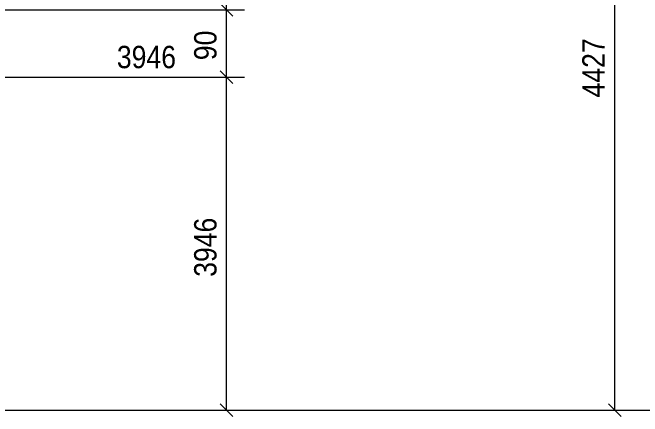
# Model space of a CAD drawing. Header units: millimetres. Extents: x 2 to 579, y 1 to 825.
# Drawn here: x 301.1 to 385.5, y 96.1 to 150.2 of the extents above; entities that cross this region are included whole.
import ezdxf

# ---------------------------------------------------------------- set-up
doc = ezdxf.new("R2010")
doc.units = ezdxf.units.MM
doc.linetypes.add('XKITLINE00', pattern=[0])
doc.layers.add('Dimensions', color=7, linetype='Continuous', lineweight=0)
doc.styles.add('ARIAL', font='ARIAL.TTF')

# ---------------------------------------------------------------- blocks, each defined once
blk = doc.blocks.new('*A148')
at = {"layer": 'Dimensions', "color": 7, "linetype": 'XKITLINE00', "lineweight": 0}
blk.add_line((267.781, 96.929), (408.181, 96.929), dxfattribs=at)
blk = doc.blocks.new('*A150')
at = {"layer": 'Dimensions', "color": 7, "linetype": 'XKITLINE00', "lineweight": 0}
for p, q in [((392.932, 194.377), (394.629, 192.68)), ((242.781, 193.529), (396.181, 193.529)), ((393.781, 96.929), (393.781, 193.529)), ((392.932, 97.777), (394.629, 96.08)), ((267.781, 96.929), (396.181, 96.929))]:
    blk.add_line(p, q, dxfattribs=at)
at = {"layer": 'Dimensions', "color": 3}
for p in [(393.781, 193.529), (393.781, 96.929)]:
    blk.add_point(p, dxfattribs=at)
at = {"layer": 'Dimensions', "color": 3, "style": 'ARIAL', "width": 0.85}
blk.add_text('4466', height=3, dxfattribs=at).set_placement((383.58, 194.729))
blk.add_text('4466', height=3, rotation=90.00021, dxfattribs=at).set_placement((392.431, 140.778))
blk = doc.blocks.new('*A153')
at = {"layer": 'Dimensions', "color": 7, "linetype": 'XKITLINE00', "lineweight": 0}
for p, q in [((380.932, 190.436), (382.629, 188.739)), ((266.181, 189.588), (384.181, 189.588)), ((381.781, 96.929), (381.781, 189.588)), ((380.932, 97.777), (382.629, 96.08)), ((267.781, 96.929), (384.181, 96.929))]:
    blk.add_line(p, q, dxfattribs=at)
at = {"layer": 'Dimensions', "color": 3}
for p in [(381.781, 189.588), (381.781, 96.929)]:
    blk.add_point(p, dxfattribs=at)
at = {"layer": 'Dimensions', "color": 3, "style": 'ARIAL', "width": 0.85}
blk.add_text('4427', height=3, dxfattribs=at).set_placement((371.58, 190.788))
blk.add_text('4427', height=3, rotation=90.00021, dxfattribs=at).set_placement((380.431, 138.808))
blk = doc.blocks.new('*A156')
at = {"layer": 'Dimensions', "color": 7, "linetype": 'XKITLINE00', "lineweight": 0}
for p, q in [((328.932, 142.377), (330.629, 140.68)), ((247.281, 141.529), (332.181, 141.529)), ((329.781, 96.929), (329.781, 141.529)), ((328.932, 97.777), (330.629, 96.08)), ((267.781, 96.929), (332.181, 96.929))]:
    blk.add_line(p, q, dxfattribs=at)
at = {"layer": 'Dimensions', "color": 3}
for p in [(329.781, 141.529), (329.781, 96.929)]:
    blk.add_point(p, dxfattribs=at)
at = {"layer": 'Dimensions', "color": 3, "style": 'ARIAL', "width": 0.85}
blk.add_text('3946', height=3, dxfattribs=at).set_placement((315.08, 142.729))
blk.add_text('3946', height=3, rotation=90.00021, dxfattribs=at).set_placement((328.431, 114.778))
blk = doc.blocks.new('*A157')
at = {"layer": 'Dimensions', "color": 7, "linetype": 'XKITLINE00', "lineweight": 0}
for p, q in [((328.932, 151.377), (330.629, 149.68)), ((247.281, 150.529), (332.181, 150.529)), ((329.781, 141.529), (329.781, 150.529)), ((328.932, 142.377), (330.629, 140.68)), ((247.281, 141.529), (332.181, 141.529))]:
    blk.add_line(p, q, dxfattribs=at)
at = {"layer": 'Dimensions', "color": 3}
for p in [(329.781, 150.529), (329.781, 141.529)]:
    blk.add_point(p, dxfattribs=at)
at = {"layer": 'Dimensions', "color": 3, "style": 'ARIAL', "width": 0.85}
blk.add_text('4036', height=3, dxfattribs=at).set_placement((319.58, 151.729))
blk.add_text('90', height=3, rotation=90.00021, dxfattribs=at).set_placement((328.431, 143.803))
blk = doc.blocks.new('*A158')
at = {"layer": 'Dimensions', "color": 7, "linetype": 'XKITLINE00', "lineweight": 0}
for p, q in [((328.932, 171.377), (330.629, 169.68)), ((247.281, 170.529), (332.181, 170.529)), ((329.781, 150.529), (329.781, 170.529)), ((328.932, 151.377), (330.629, 149.68)), ((247.281, 150.529), (332.181, 150.529))]:
    blk.add_line(p, q, dxfattribs=at)
at = {"layer": 'Dimensions', "color": 3}
for p in [(329.781, 170.529), (329.781, 150.529)]:
    blk.add_point(p, dxfattribs=at)
at = {"layer": 'Dimensions', "color": 3, "style": 'ARIAL', "width": 0.85}
blk.add_text('4236', height=3, dxfattribs=at).set_placement((315.08, 171.729))
blk.add_text('200', height=3, rotation=90.00021, dxfattribs=at).set_placement((328.431, 157.191))

msp = doc.modelspace()

# ---------------------------------------------------------------- block references
at = {"lineweight": 0}
for name in ['*A148', '*A150', '*A153', '*A158', '*A157', '*A156']:
    msp.add_blockref(name, (0, 0), dxfattribs=at)

doc.saveas('drawing.dxf')
